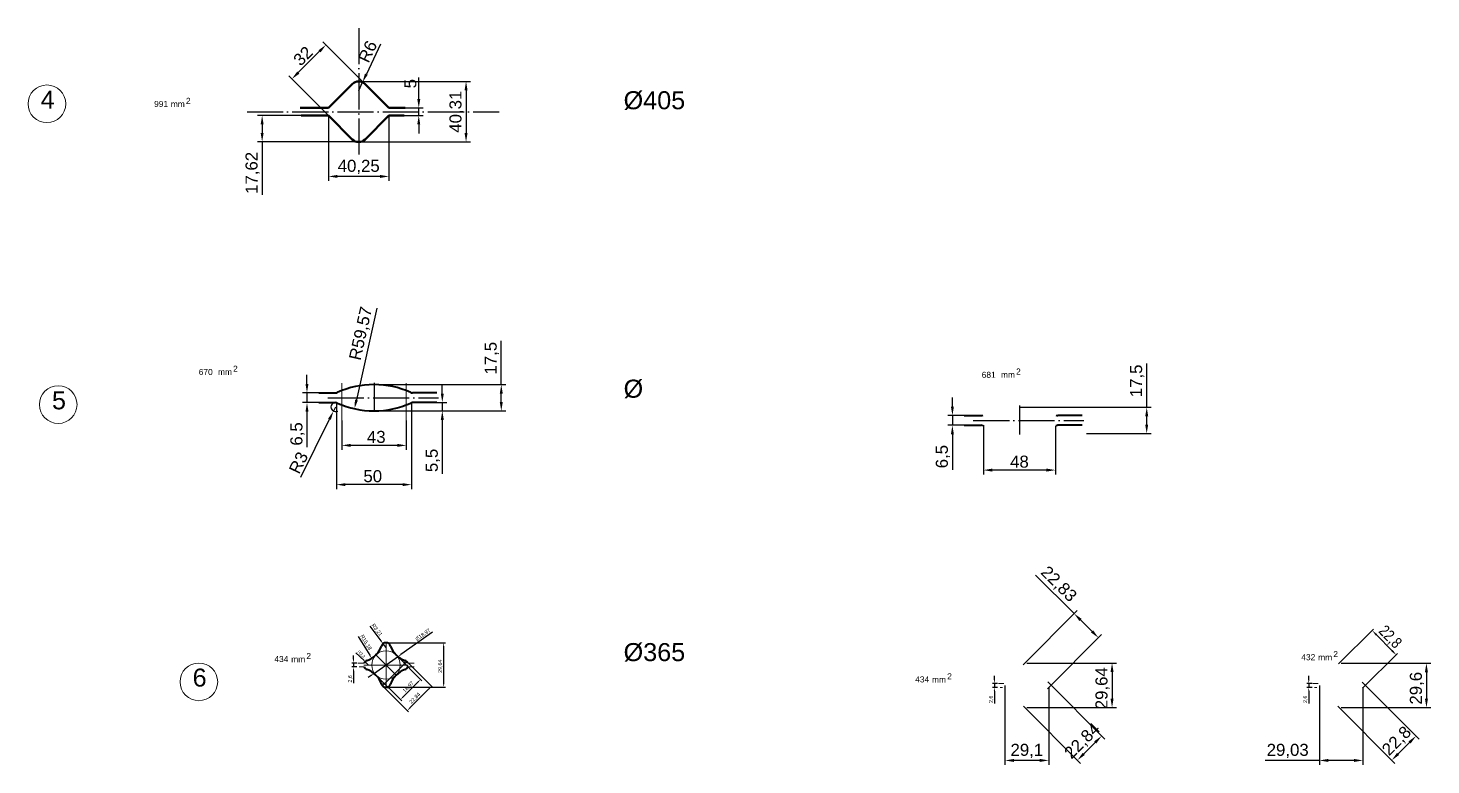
# Model space of a CAD drawing. Header units: millimetres. Extents: x 1526 to 31626, y -4643 to 9189.
# Drawn here: x 8174 to 9107, y 1146 to 1636 of the extents above; entities that cross this region are included whole.
import ezdxf

# ---------------------------------------------------------------- set-up
doc = ezdxf.new("R2010")
doc.units = ezdxf.units.MM
doc.linetypes.add('ACAD_ISO04W100', pattern=[30, 24, -3, 0, -3])
for name, color, linetype, lineweight in [('контурная', 7, 'Continuous', 50), ('осевые', 1, 'ACAD_ISO04W100', 25), ('тонкая', 7, 'Continuous', 20), ('тонкий', 7, 'Continuous', 20)]:
    doc.layers.add(name, color=color, linetype=linetype, lineweight=lineweight)
doc.layers.add('осевая', color=4, linetype='Continuous')
doc.styles.add('s1v4', font='arial.ttf', dxfattribs={"height": 4})
doc.styles.add('s3v2.5', font='arial.ttf', dxfattribs={"width": 0.8, "height": 7.5})
doc.styles.get("Standard").update_dxf_attribs({"font": 'arial.ttf'})
doc.dimstyles.new('ISO-25', dxfattribs={"dimtxt": 2.5, "dimasz": 2.5, "dimexe": 1.25, "dimexo": 0.625, "dimtad": 1, "dimtxsty": 'Standard', "dimcen": 2.5, "dimadec": 0, "dimazin": 0, "dimtfac": 1, "dimtmove": 0, "dimatfit": 3, "dimfxl": 1, "dimarcsym": 0})
doc.dimstyles.new('s1v2', dxfattribs={"dimtxt": 2, "dimasz": 1, "dimexe": 1, "dimexo": 0, "dimgap": 0.5, "dimtad": 1, "dimtxsty": 'Standard', "dimcen": 1, "dimadec": 0, "dimazin": 0, "dimtfac": 1, "dimtix": 1, "dimtmove": 0, "dimatfit": 3, "dimfxl": 1, "dimarcsym": 0})
doc.dimstyles.new('s2v4', dxfattribs={"dimtxt": 8, "dimasz": 6, "dimexe": 3, "dimexo": 0, "dimgap": 1.5, "dimtad": 1, "dimtxsty": 'Standard', "dimcen": 2.5, "dimadec": 0, "dimazin": 0, "dimtfac": 1, "dimtmove": 0, "dimatfit": 3, "dimfxl": 1, "dimarcsym": 0})
doc.dimstyles.new('s3v2.5', dxfattribs={"dimtxt": 7.5, "dimasz": 4, "dimexe": 1.25, "dimexo": 0.625, "dimtad": 1, "dimtxsty": 's3v2.5', "dimcen": 1.5, "dimclrd": 6, "dimclre": 256, "dimclrt": 1, "dimadec": 0, "dimazin": 0, "dimtfac": 1, "dimtmove": 0, "dimatfit": 3, "dimfxl": 1, "dimlwd": -1, "dimlwe": -1, "dimarcsym": 0})

# ---------------------------------------------------------------- blocks, each defined once
blk = doc.blocks.new('*D79')
at = {"color": 0, "lineweight": -2, "transparency": 16777216}
blk.add_line((8393.78, 1231.17), (8401.35, 1218.7), dxfattribs=at)
at = {"color": 0, "transparency": 16777216}
blk.add_solid([(8401.71, 1218.92), (8401, 1218.49), (8402.65, 1216.57)], dxfattribs=at)
at = {"layer": 'Defpoints', "color": 0, "transparency": 16777216}
for p in [(8394.77, 1229.54), (8402.65, 1216.57)]:
    blk.add_point(p, dxfattribs=at)
at = {"color": 0, "lineweight": 15, "transparency": 16777216, "insert": (8398.74, 1227.11), "char_height": 2.5, "attachment_point": 5, "rotation": 301.27875}
blk.add_mtext('R15,18', dxfattribs=at)
blk = doc.blocks.new('*D80')
at = {"color": 0, "lineweight": -2, "transparency": 16777216}
for p, q in [((8401.42, 1237.96), (8408.76, 1228.27)), ((8412.21, 1223.72), (8410.27, 1226.28))]:
    blk.add_line(p, q, dxfattribs=at)
at = {"color": 0, "transparency": 16777216}
blk.add_solid([(8409.1, 1228.52), (8408.43, 1228.02), (8410.27, 1226.28)], dxfattribs=at)
at = {"layer": 'Defpoints', "color": 0, "transparency": 16777216}
for p in [(8410.27, 1226.28), (8412.21, 1223.72)]:
    blk.add_point(p, dxfattribs=at)
at = {"color": 0, "lineweight": 15, "transparency": 16777216, "insert": (8406.03, 1235.39), "char_height": 2.5, "attachment_point": 5, "rotation": 307.15777}
blk.add_mtext('R3,21', dxfattribs=at)
blk = doc.blocks.new('*D81')
at = {"color": 0, "lineweight": -2, "transparency": 16777216}
for p, q in [((8412.84, 1226.92), (8451.8, 1226.92)), ((8450.55, 1224.42), (8450.55, 1199.79)), ((8412.84, 1197.29), (8451.8, 1197.29))]:
    blk.add_line(p, q, dxfattribs=at)
at = {"color": 0, "transparency": 16777216}
for points in [[(8450.13, 1224.42), (8450.97, 1224.42), (8450.55, 1226.92)], [(8450.13, 1199.79), (8450.97, 1199.79), (8450.55, 1197.29)]]:
    blk.add_solid(points, dxfattribs=at)
at = {"layer": 'Defpoints', "color": 0, "transparency": 16777216}
for p in [(8412.21, 1226.92), (8412.22, 1197.29), (8450.55, 1197.29)]:
    blk.add_point(p, dxfattribs=at)
at = {"color": 0, "lineweight": 15, "transparency": 16777216, "insert": (8448.42, 1211.33), "char_height": 2.5, "attachment_point": 5, "rotation": 90}
blk.add_mtext('29,64', dxfattribs=at)
blk = doc.blocks.new('*D82')
at = {"color": 0, "lineweight": -2, "transparency": 16777216}
for p, q in [((8419.36, 1218.37), (8436.08, 1201.65)), ((8405.95, 1204.96), (8422.67, 1188.24)), ((8423.55, 1190.89), (8433.43, 1200.77))]:
    blk.add_line(p, q, dxfattribs=at)
at = {"color": 0, "transparency": 16777216}
for points in [[(8433.14, 1201.06), (8433.73, 1200.47), (8435.2, 1202.53)], [(8423.26, 1191.18), (8423.85, 1190.59), (8421.78, 1189.12)]]:
    blk.add_solid(points, dxfattribs=at)
at = {"layer": 'Defpoints', "color": 0, "transparency": 16777216}
for p in [(8418.92, 1218.81), (8405.51, 1205.4), (8435.2, 1202.53)]:
    blk.add_point(p, dxfattribs=at)
at = {"color": 0, "lineweight": 15, "transparency": 16777216, "insert": (8427.12, 1197.47), "char_height": 2.5, "attachment_point": 5, "rotation": 45}
blk.add_mtext('18,97', dxfattribs=at)
blk = doc.blocks.new('*D83')
at = {"color": 0, "lineweight": -2, "transparency": 16777216}
for p, q in [((8390.62, 1215.9), (8390.62, 1218.4)), ((8392.79, 1213.4), (8389.37, 1213.4)), ((8392.79, 1210.8), (8389.37, 1210.8)), ((8390.62, 1213.4), (8390.62, 1210.8)), ((8390.62, 1208.3), (8390.62, 1199.96))]:
    blk.add_line(p, q, dxfattribs=at)
at = {"color": 0, "transparency": 16777216}
for points in [[(8390.2, 1215.9), (8391.03, 1215.9), (8390.62, 1213.4)], [(8390.2, 1208.3), (8391.03, 1208.3), (8390.62, 1210.8)]]:
    blk.add_solid(points, dxfattribs=at)
at = {"layer": 'Defpoints', "color": 0, "transparency": 16777216}
for p in [(8390.62, 1210.8), (8393.41, 1213.4), (8393.41, 1210.8)]:
    blk.add_point(p, dxfattribs=at)
at = {"color": 0, "lineweight": 15, "transparency": 16777216, "insert": (8388.49, 1202.88), "char_height": 2.5, "attachment_point": 5, "rotation": 90}
blk.add_mtext('2,6', dxfattribs=at)
blk = doc.blocks.new('*D84')
at = {"color": 0, "lineweight": -2, "transparency": 16777216}
for p, q in [((8426.54, 1213.93), (8443.41, 1197.06)), ((8410.38, 1197.78), (8427.26, 1180.91)), ((8428.14, 1183.56), (8440.76, 1196.17))]:
    blk.add_line(p, q, dxfattribs=at)
at = {"color": 0, "transparency": 16777216}
for points in [[(8440.47, 1196.47), (8441.06, 1195.88), (8442.53, 1197.94)], [(8427.85, 1183.85), (8428.44, 1183.26), (8426.38, 1181.79)]]:
    blk.add_solid(points, dxfattribs=at)
at = {"layer": 'Defpoints', "color": 0, "transparency": 16777216}
for p in [(8426.1, 1214.38), (8409.94, 1198.22), (8442.53, 1197.94)]:
    blk.add_point(p, dxfattribs=at)
at = {"color": 0, "lineweight": 15, "transparency": 16777216, "insert": (8431.55, 1189.97), "char_height": 2.5, "attachment_point": 5, "rotation": 44.9973}
blk.add_mtext('22,84', dxfattribs=at)
blk = doc.blocks.new('*D85')
at = {"color": 0, "lineweight": -2, "transparency": 16777216}
for p, q in [((8443.14, 1233.97), (8422, 1219.03)), ((8404.47, 1206.63), (8419.96, 1217.58)), ((8402.42, 1205.19), (8400.38, 1203.75))]:
    blk.add_line(p, q, dxfattribs=at)
at = {"color": 0, "transparency": 16777216}
for points in [[(8421.76, 1219.37), (8422.24, 1218.69), (8419.96, 1217.58)], [(8402.18, 1205.53), (8402.67, 1204.85), (8404.47, 1206.63)]]:
    blk.add_solid(points, dxfattribs=at)
at = {"layer": 'Defpoints', "color": 0, "transparency": 16777216}
for p in [(8419.96, 1217.58), (8404.47, 1206.63)]:
    blk.add_point(p, dxfattribs=at)
at = {"color": 0, "lineweight": 15, "transparency": 16777216, "insert": (8436.82, 1232.16), "char_height": 2.5, "attachment_point": 5, "rotation": 35.25915}
blk.add_mtext('∅18,97', dxfattribs=at)
blk = doc.blocks.new('*D55')
at = {"layer": 'Defpoints', "color": 0, "transparency": 16777216}
for p in [(8367.43, 1393.17), (8359.62, 1386.67), (8367.43, 1386.67)]:
    blk.add_point(p, dxfattribs=at)
at = {"layer": 'тонкий', "color": 0, "lineweight": -2, "transparency": 16777216}
for p, q in [((8359.62, 1399.17), (8359.62, 1405.17)), ((8367.43, 1393.17), (8356.62, 1393.17)), ((8359.62, 1393.17), (8359.62, 1386.67)), ((8367.43, 1386.67), (8356.62, 1386.67)), ((8359.62, 1380.67), (8359.62, 1357))]:
    blk.add_line(p, q, dxfattribs=at)
at = {"layer": 'тонкий', "color": 0, "transparency": 16777216}
for points in [[(8358.62, 1399.17), (8360.62, 1399.17), (8359.62, 1393.17)], [(8358.62, 1380.67), (8360.62, 1380.67), (8359.62, 1386.67)]]:
    blk.add_solid(points, dxfattribs=at)
at = {"layer": 'тонкий', "color": 0, "transparency": 16777216, "insert": (8353.32, 1365.84), "char_height": 8, "attachment_point": 5, "rotation": 90}
blk.add_mtext('6,5', dxfattribs=at)
blk = doc.blocks.new('*D56')
at = {"layer": 'Defpoints', "color": 0, "transparency": 16777216}
for p in [(8379.2, 1386.6), (8429.24, 1386.6), (8379.2, 1332.11)]:
    blk.add_point(p, dxfattribs=at)
at = {"layer": 'тонкий', "color": 0, "lineweight": -2, "transparency": 16777216}
for p, q in [((8379.2, 1386.6), (8379.2, 1329.11)), ((8429.24, 1386.6), (8429.24, 1329.11)), ((8423.24, 1332.11), (8385.2, 1332.11))]:
    blk.add_line(p, q, dxfattribs=at)
at = {"layer": 'тонкий', "color": 0, "transparency": 16777216}
for points in [[(8385.2, 1333.11), (8385.2, 1331.11), (8379.2, 1332.11)], [(8423.24, 1333.11), (8423.24, 1331.11), (8429.24, 1332.11)]]:
    blk.add_solid(points, dxfattribs=at)
at = {"layer": 'тонкий', "color": 0, "transparency": 16777216, "insert": (8403.4, 1337.7), "char_height": 8, "attachment_point": 5}
blk.add_mtext('50', dxfattribs=at)
blk = doc.blocks.new('*D107')
at = {"layer": 'Defpoints', "color": 0, "transparency": 16777216}
for p in [(8446.03, 1386.67), (8449.66, 1386.67), (8404.22, 1381.17)]:
    blk.add_point(p, dxfattribs=at)
at = {"layer": 'тонкий', "color": 0, "lineweight": -2, "transparency": 16777216}
for p, q in [((8449.66, 1392.67), (8449.66, 1398.67)), ((8446.03, 1386.67), (8452.66, 1386.67)), ((8449.66, 1386.67), (8449.66, 1381.17)), ((8404.22, 1381.17), (8452.66, 1381.17)), ((8449.66, 1375.17), (8449.66, 1339.4))]:
    blk.add_line(p, q, dxfattribs=at)
at = {"layer": 'тонкий', "color": 0, "transparency": 16777216}
for points in [[(8448.66, 1392.67), (8450.66, 1392.67), (8449.66, 1386.67)], [(8448.66, 1375.17), (8450.66, 1375.17), (8449.66, 1381.17)]]:
    blk.add_solid(points, dxfattribs=at)
at = {"layer": 'тонкий', "color": 0, "transparency": 16777216, "insert": (8443.37, 1348.21), "char_height": 8, "attachment_point": 5, "rotation": 90}
blk.add_mtext('5,5', dxfattribs=at)
blk = doc.blocks.new('*D57')
at = {"layer": 'Defpoints', "color": 0, "transparency": 16777216}
for p in [(8404.92, 1398.67), (8488.9, 1398.67), (8448.82, 1381.17)]:
    blk.add_point(p, dxfattribs=at)
at = {"layer": 'тонкий', "color": 0, "lineweight": -2, "transparency": 16777216}
for p, q in [((8488.9, 1398.67), (8488.9, 1427.75)), ((8404.92, 1398.67), (8491.9, 1398.67)), ((8488.9, 1387.17), (8488.9, 1392.67)), ((8448.82, 1381.17), (8491.9, 1381.17))]:
    blk.add_line(p, q, dxfattribs=at)
at = {"layer": 'тонкий', "color": 0, "transparency": 16777216}
for points in [[(8487.9, 1392.67), (8489.9, 1392.67), (8488.9, 1398.67)], [(8487.9, 1387.17), (8489.9, 1387.17), (8488.9, 1381.17)]]:
    blk.add_solid(points, dxfattribs=at)
at = {"layer": 'тонкий', "color": 0, "transparency": 16777216, "insert": (8482.59, 1416.21), "char_height": 8, "attachment_point": 5, "rotation": 90}
blk.add_mtext('17,5', dxfattribs=at)
blk = doc.blocks.new('*D108')
at = {"color": 0, "lineweight": -2, "transparency": 16777216}
for p, q in [((8382.72, 1374.82), (8382.72, 1355.24)), ((8425.72, 1374.82), (8425.72, 1355.24)), ((8419.72, 1358.24), (8388.72, 1358.24))]:
    blk.add_line(p, q, dxfattribs=at)
at = {"color": 0, "transparency": 16777216}
for points in [[(8388.72, 1359.24), (8388.72, 1357.24), (8382.72, 1358.24)], [(8419.72, 1359.24), (8419.72, 1357.24), (8425.72, 1358.24)]]:
    blk.add_solid(points, dxfattribs=at)
at = {"layer": 'Defpoints', "color": 0, "transparency": 16777216}
for p in [(8382.72, 1374.82), (8425.72, 1374.82), (8382.72, 1358.24)]:
    blk.add_point(p, dxfattribs=at)
at = {"color": 0, "lineweight": 15, "transparency": 16777216, "insert": (8405.73, 1363.83), "char_height": 8, "attachment_point": 5}
blk.add_mtext('43', dxfattribs=at)
blk = doc.blocks.new('*D109')
at = {"layer": 'Defpoints', "color": 0, "transparency": 16777216}
for p in [(8378.57, 1383.67), (8377.24, 1380.98)]:
    blk.add_point(p, dxfattribs=at)
at = {"layer": 'тонкий', "color": 0, "lineweight": -2, "transparency": 16777216}
for p, q in [((8378.57, 1383.67), (8377.24, 1380.98)), ((8355.46, 1337.1), (8374.57, 1375.61))]:
    blk.add_line(p, q, dxfattribs=at)
blk.add_arc((8378.57, 1383.67), 3, 90, 300.90687, dxfattribs=at)
at = {"layer": 'тонкий', "color": 0, "transparency": 16777216}
blk.add_solid([(8373.67, 1376.05), (8375.46, 1375.16), (8377.24, 1380.98)], dxfattribs=at)
at = {"layer": 'тонкий', "color": 0, "transparency": 16777216, "insert": (8353.99, 1346.7), "char_height": 8, "attachment_point": 5, "rotation": 63.61109}
blk.add_mtext('R3', dxfattribs=at)
blk = doc.blocks.new('*D110')
at = {"layer": 'Defpoints', "color": 0, "transparency": 16777216}
for p in [(8404.22, 1440.74), (8391.21, 1382.61)]:
    blk.add_point(p, dxfattribs=at)
at = {"layer": 'тонкий', "color": 0, "lineweight": -2, "transparency": 16777216}
blk.add_line((8406.2, 1449.59), (8392.52, 1388.46), dxfattribs=at)
at = {"layer": 'тонкий', "color": 0, "transparency": 16777216}
blk.add_solid([(8391.55, 1388.68), (8393.5, 1388.25), (8391.21, 1382.61)], dxfattribs=at)
at = {"layer": 'тонкий', "color": 0, "transparency": 16777216, "insert": (8395.94, 1432.6), "char_height": 8, "attachment_point": 5, "rotation": 77.38496}
blk.add_mtext('R59,57', dxfattribs=at)
blk = doc.blocks.new('*D111')
at = {"layer": 'Defpoints', "color": 0, "transparency": 16777216}
for p in [(8398.29, 1214.33), (8400.59, 1212.1)]:
    blk.add_point(p, dxfattribs=at)
at = {"layer": 'тонкая', "color": 0, "lineweight": -2, "transparency": 16777216}
for p, q in [((8392.16, 1220.27), (8397.58, 1215.03)), ((8400.59, 1212.1), (8398.29, 1214.33))]:
    blk.add_line(p, q, dxfattribs=at)
at = {"layer": 'тонкая', "color": 0, "transparency": 16777216}
blk.add_solid([(8397.69, 1215.15), (8397.46, 1214.91), (8398.29, 1214.33)], dxfattribs=at)
at = {"layer": 'тонкая', "color": 0, "transparency": 16777216, "insert": (8395.7, 1219.22), "char_height": 2, "attachment_point": 5, "rotation": 315.90325}
blk.add_mtext('R3,2', dxfattribs=at)
blk = doc.blocks.new('*D67')
at = {"layer": 'Defpoints', "color": 0, "transparency": 16777216}
for p in [(8421.33, 1582.7), (8421.33, 1577.7), (8434, 1582.7)]:
    blk.add_point(p, dxfattribs=at)
at = {"layer": 'тонкая', "color": 0, "lineweight": -2, "transparency": 16777216}
for p, q in [((8434, 1588.7), (8434, 1603)), ((8421.33, 1582.7), (8437, 1582.7)), ((8421.33, 1577.7), (8437, 1577.7)), ((8434, 1577.7), (8434, 1582.7)), ((8434, 1571.7), (8434, 1565.7))]:
    blk.add_line(p, q, dxfattribs=at)
at = {"layer": 'тонкая', "color": 0, "transparency": 16777216}
for points in [[(8433, 1588.7), (8435, 1588.7), (8434, 1582.7)], [(8433, 1571.7), (8435, 1571.7), (8434, 1577.7)]]:
    blk.add_solid(points, dxfattribs=at)
at = {"layer": 'тонкая', "color": 0, "transparency": 16777216, "insert": (8428.43, 1598.85), "char_height": 8, "attachment_point": 5, "rotation": 90}
blk.add_mtext('5', dxfattribs=at)
blk = doc.blocks.new('*D49')
at = {"layer": 'Defpoints', "color": 0, "transparency": 16777216}
for p in [(8394.03, 1600.37), (8394.03, 1560.06), (8465.47, 1560.06)]:
    blk.add_point(p, dxfattribs=at)
at = {"layer": 'тонкая', "color": 0, "lineweight": -2, "transparency": 16777216}
for p, q in [((8394.03, 1600.37), (8468.47, 1600.37)), ((8465.47, 1594.37), (8465.47, 1566.06)), ((8394.03, 1560.06), (8468.47, 1560.06))]:
    blk.add_line(p, q, dxfattribs=at)
at = {"layer": 'тонкая', "color": 0, "transparency": 16777216}
for points in [[(8464.47, 1594.37), (8466.47, 1594.37), (8465.47, 1600.37)], [(8464.47, 1566.06), (8466.47, 1566.06), (8465.47, 1560.06)]]:
    blk.add_solid(points, dxfattribs=at)
at = {"layer": 'тонкая', "color": 0, "transparency": 16777216, "insert": (8459.16, 1580.21), "char_height": 8, "attachment_point": 5, "rotation": 90}
blk.add_mtext('40,31', dxfattribs=at)
blk = doc.blocks.new('*D72')
at = {"layer": 'Defpoints', "color": 0, "transparency": 16777216}
for p in [(8372.25, 1624.64), (8396.55, 1600.34), (8373.91, 1577.7)]:
    blk.add_point(p, dxfattribs=at)
at = {"layer": 'тонкая', "color": 0, "lineweight": -2, "transparency": 16777216}
for p, q in [((8396.55, 1600.34), (8370.13, 1626.76)), ((8353.85, 1606.24), (8368.01, 1620.39)), ((8373.91, 1577.7), (8347.49, 1604.12))]:
    blk.add_line(p, q, dxfattribs=at)
at = {"layer": 'тонкая', "color": 0, "transparency": 16777216}
for points in [[(8367.3, 1621.1), (8368.71, 1619.69), (8372.25, 1624.64)], [(8353.14, 1606.94), (8354.56, 1605.53), (8349.61, 1601.99)]]:
    blk.add_solid(points, dxfattribs=at)
at = {"layer": 'тонкая', "color": 0, "transparency": 16777216, "insert": (8356.98, 1617.27), "char_height": 8, "attachment_point": 5, "rotation": 45}
blk.add_mtext('32', dxfattribs=at)
blk = doc.blocks.new('*D73')
at = {"layer": 'Defpoints', "color": 0, "transparency": 16777216}
for p in [(8373.91, 1577.7), (8414.16, 1577.7), (8373.91, 1537.15)]:
    blk.add_point(p, dxfattribs=at)
at = {"layer": 'тонкая', "color": 0, "lineweight": -2, "transparency": 16777216}
for p, q in [((8373.91, 1577.7), (8373.91, 1534.15)), ((8414.16, 1577.7), (8414.16, 1534.15)), ((8408.16, 1537.15), (8379.91, 1537.15))]:
    blk.add_line(p, q, dxfattribs=at)
at = {"layer": 'тонкая', "color": 0, "transparency": 16777216}
for points in [[(8379.91, 1538.15), (8379.91, 1536.15), (8373.91, 1537.15)], [(8408.16, 1538.15), (8408.16, 1536.15), (8414.16, 1537.15)]]:
    blk.add_solid(points, dxfattribs=at)
at = {"layer": 'тонкая', "color": 0, "transparency": 16777216, "insert": (8394.03, 1543.46), "char_height": 8, "attachment_point": 5}
blk.add_mtext('40,25', dxfattribs=at)
blk = doc.blocks.new('*D74')
at = {"layer": 'Defpoints', "color": 0, "transparency": 16777216}
for p in [(8396.58, 1599.8), (8394.03, 1594.37)]:
    blk.add_point(p, dxfattribs=at)
at = {"layer": 'тонкая', "color": 0, "lineweight": -2, "transparency": 16777216}
for p, q in [((8408.43, 1625.05), (8399.13, 1605.23)), ((8394.03, 1594.37), (8396.58, 1599.8))]:
    blk.add_line(p, q, dxfattribs=at)
at = {"layer": 'тонкая', "color": 0, "transparency": 16777216}
blk.add_solid([(8398.23, 1605.65), (8400.04, 1604.81), (8396.58, 1599.8)], dxfattribs=at)
at = {"layer": 'тонкая', "color": 0, "transparency": 16777216, "insert": (8400, 1620.23), "char_height": 8, "attachment_point": 5, "rotation": 64.86307}
blk.add_mtext('R6', dxfattribs=at)
blk = doc.blocks.new('*D78')
at = {"layer": 'Defpoints', "color": 0, "transparency": 16777216}
for p in [(8329.78, 1577.7), (8355.75, 1577.7), (8393.54, 1560.08)]:
    blk.add_point(p, dxfattribs=at)
at = {"layer": 'тонкая', "color": 0, "lineweight": -2, "transparency": 16777216}
for p, q in [((8355.75, 1577.7), (8326.78, 1577.7)), ((8329.78, 1571.7), (8329.78, 1566.08)), ((8393.54, 1560.08), (8326.78, 1560.08)), ((8329.78, 1560.08), (8329.78, 1524.92))]:
    blk.add_line(p, q, dxfattribs=at)
at = {"layer": 'тонкая', "color": 0, "transparency": 16777216}
for points in [[(8328.78, 1571.7), (8330.78, 1571.7), (8329.78, 1577.7)], [(8328.78, 1566.08), (8330.78, 1566.08), (8329.78, 1560.08)]]:
    blk.add_solid(points, dxfattribs=at)
at = {"layer": 'тонкая', "color": 0, "transparency": 16777216, "insert": (8323.47, 1539.5), "char_height": 8, "attachment_point": 5, "rotation": 90}
blk.add_mtext('17,62', dxfattribs=at)
blk = doc.blocks.new('*D508')
at = {"layer": 'Defpoints', "color": 0, "transparency": 16777216}
for p in [(8838.6, 1213.38), (8838.6, 1183.75), (8895.3, 1183.75)]:
    blk.add_point(p, dxfattribs=at)
at = {"layer": 'тонкая', "color": 0, "lineweight": -2, "transparency": 16777216}
for p, q in [((8838.6, 1213.38), (8898.3, 1213.38)), ((8895.3, 1207.38), (8895.3, 1189.75)), ((8838.6, 1183.75), (8898.3, 1183.75))]:
    blk.add_line(p, q, dxfattribs=at)
at = {"layer": 'тонкая', "color": 0, "transparency": 16777216}
for points in [[(8894.3, 1207.38), (8896.3, 1207.38), (8895.3, 1213.38)], [(8894.3, 1189.75), (8896.3, 1189.75), (8895.3, 1183.75)]]:
    blk.add_solid(points, dxfattribs=at)
at = {"layer": 'тонкая', "color": 0, "transparency": 16777216, "insert": (8889, 1196.67), "char_height": 8, "attachment_point": 5, "rotation": 90}
blk.add_mtext('29,64', dxfattribs=at)
blk = doc.blocks.new('*D518')
at = {"color": 0, "lineweight": -2, "transparency": 16777216}
for p, q in [((8817, 1202.36), (8817, 1204.86)), ((8819.17, 1199.86), (8815.75, 1199.86)), ((8819.17, 1197.26), (8815.75, 1197.26)), ((8817, 1199.86), (8817, 1197.26)), ((8817, 1194.76), (8817, 1186.42))]:
    blk.add_line(p, q, dxfattribs=at)
at = {"color": 0, "transparency": 16777216}
for points in [[(8816.59, 1202.36), (8817.42, 1202.36), (8817, 1199.86)], [(8816.59, 1194.76), (8817.42, 1194.76), (8817, 1197.26)]]:
    blk.add_solid(points, dxfattribs=at)
at = {"layer": 'Defpoints', "color": 0, "transparency": 16777216}
for p in [(8817, 1197.26), (8819.8, 1199.86), (8819.8, 1197.26)]:
    blk.add_point(p, dxfattribs=at)
at = {"color": 0, "lineweight": 15, "transparency": 16777216, "insert": (8814.87, 1189.34), "char_height": 2.5, "attachment_point": 5, "rotation": 90}
blk.add_mtext('2,6', dxfattribs=at)
blk = doc.blocks.new('*D509')
at = {"layer": 'Defpoints', "color": 0, "transparency": 16777216}
for p in [(8852.48, 1200.84), (8836.33, 1184.68), (8888.39, 1164.92)]:
    blk.add_point(p, dxfattribs=at)
at = {"layer": 'тонкая', "color": 0, "lineweight": -2, "transparency": 16777216}
for p, q in [((8852.48, 1200.84), (8890.51, 1162.8)), ((8836.33, 1184.68), (8874.36, 1146.65)), ((8876.48, 1153.01), (8884.15, 1160.68))]:
    blk.add_line(p, q, dxfattribs=at)
at = {"layer": 'тонкая', "color": 0, "transparency": 16777216}
for points in [[(8883.44, 1161.39), (8884.86, 1159.97), (8888.39, 1164.92)], [(8875.78, 1153.72), (8877.19, 1152.3), (8872.24, 1148.77)]]:
    blk.add_solid(points, dxfattribs=at)
at = {"layer": 'тонкая', "color": 0, "transparency": 16777216, "insert": (8875.86, 1161.31), "char_height": 8, "attachment_point": 5, "rotation": 44.9973}
blk.add_mtext('22,84', dxfattribs=at)
blk = doc.blocks.new('*D519')
at = {"layer": 'Defpoints', "color": 0, "transparency": 16777216}
for p in [(8824.05, 1198.56), (8853.15, 1197.28), (8824.05, 1148.65)]:
    blk.add_point(p, dxfattribs=at)
at = {"layer": 'тонкая', "color": 0, "lineweight": -2, "transparency": 16777216}
for p, q in [((8824.05, 1198.56), (8824.05, 1145.65)), ((8853.15, 1197.28), (8853.15, 1145.65)), ((8847.15, 1148.65), (8830.05, 1148.65))]:
    blk.add_line(p, q, dxfattribs=at)
at = {"layer": 'тонкая', "color": 0, "transparency": 16777216}
for points in [[(8830.05, 1149.65), (8830.05, 1147.65), (8824.05, 1148.65)], [(8847.15, 1149.65), (8847.15, 1147.65), (8853.15, 1148.65)]]:
    blk.add_solid(points, dxfattribs=at)
at = {"layer": 'тонкая', "color": 0, "transparency": 16777216, "insert": (8838.6, 1154.95), "char_height": 8, "attachment_point": 5}
blk.add_mtext('29,1', dxfattribs=at)
blk = doc.blocks.new('*D510')
at = {"layer": 'Defpoints', "color": 0, "transparency": 16777216}
for p in [(8870.03, 1246.35), (8836.18, 1212.29), (8852.38, 1196.2)]:
    blk.add_point(p, dxfattribs=at)
at = {"layer": 'тонкая', "color": 0, "lineweight": -2, "transparency": 16777216}
for p, q in [((8870.03, 1246.35), (8844.4, 1271.82)), ((8836.18, 1212.29), (8872.14, 1248.48)), ((8881.97, 1234.49), (8874.28, 1242.12)), ((8852.38, 1196.2), (8888.34, 1232.39))]:
    blk.add_line(p, q, dxfattribs=at)
at = {"layer": 'тонкая', "color": 0, "transparency": 16777216}
for points in [[(8874.99, 1242.83), (8873.58, 1241.41), (8870.03, 1246.35)], [(8882.67, 1235.2), (8881.26, 1233.78), (8886.22, 1230.26)]]:
    blk.add_solid(points, dxfattribs=at)
at = {"layer": 'тонкая', "color": 0, "transparency": 16777216, "insert": (8859.53, 1265.67), "char_height": 8, "attachment_point": 5, "rotation": 315.18195}
blk.add_mtext('22,83', dxfattribs=at)
blk = doc.blocks.new('*D511')
at = {"layer": 'Defpoints', "color": 0, "transparency": 16777216}
for p in [(8796.88, 1378.09), (8789.07, 1371.59), (8796.88, 1371.59)]:
    blk.add_point(p, dxfattribs=at)
at = {"layer": 'тонкий', "color": 0, "lineweight": -2, "transparency": 16777216}
for p, q in [((8789.07, 1384.09), (8789.07, 1390.09)), ((8796.88, 1378.09), (8786.07, 1378.09)), ((8789.07, 1378.09), (8789.07, 1371.59)), ((8796.88, 1371.59), (8786.07, 1371.59)), ((8789.07, 1365.59), (8789.07, 1341.92))]:
    blk.add_line(p, q, dxfattribs=at)
at = {"layer": 'тонкий', "color": 0, "transparency": 16777216}
for points in [[(8788.07, 1384.09), (8790.07, 1384.09), (8789.07, 1378.09)], [(8788.07, 1365.59), (8790.07, 1365.59), (8789.07, 1371.59)]]:
    blk.add_solid(points, dxfattribs=at)
at = {"layer": 'тонкий', "color": 0, "transparency": 16777216, "insert": (8782.77, 1350.75), "char_height": 8, "attachment_point": 5, "rotation": 90}
blk.add_mtext('6,5', dxfattribs=at)
blk = doc.blocks.new('*D512')
at = {"layer": 'Defpoints', "color": 0, "transparency": 16777216}
for p in [(8834.37, 1383.58), (8918.35, 1383.58), (8878.27, 1366.09)]:
    blk.add_point(p, dxfattribs=at)
at = {"layer": 'тонкий', "color": 0, "lineweight": -2, "transparency": 16777216}
for p, q in [((8918.35, 1383.58), (8918.35, 1412.67)), ((8834.37, 1383.58), (8921.35, 1383.58)), ((8918.35, 1372.09), (8918.35, 1377.58)), ((8878.27, 1366.09), (8921.35, 1366.09))]:
    blk.add_line(p, q, dxfattribs=at)
at = {"layer": 'тонкий', "color": 0, "transparency": 16777216}
for points in [[(8917.35, 1377.58), (8919.35, 1377.58), (8918.35, 1383.58)], [(8917.35, 1372.09), (8919.35, 1372.09), (8918.35, 1366.09)]]:
    blk.add_solid(points, dxfattribs=at)
at = {"layer": 'тонкий', "color": 0, "transparency": 16777216, "insert": (8912.05, 1401.13), "char_height": 8, "attachment_point": 5, "rotation": 90}
blk.add_mtext('17,5', dxfattribs=at)
blk = doc.blocks.new('*D520')
at = {"layer": 'Defpoints', "color": 0, "transparency": 16777216}
for p in [(8809.67, 1371.59), (8857.67, 1371.14), (8809.67, 1341.78)]:
    blk.add_point(p, dxfattribs=at)
at = {"layer": 'тонкая', "color": 0, "lineweight": -2, "transparency": 16777216}
for p, q in [((8809.67, 1371.59), (8809.67, 1338.78)), ((8857.67, 1371.14), (8857.67, 1338.78)), ((8851.67, 1341.78), (8815.67, 1341.78))]:
    blk.add_line(p, q, dxfattribs=at)
at = {"layer": 'тонкая', "color": 0, "transparency": 16777216}
for points in [[(8815.67, 1342.78), (8815.67, 1340.78), (8809.67, 1341.78)], [(8851.67, 1342.78), (8851.67, 1340.78), (8857.67, 1341.78)]]:
    blk.add_solid(points, dxfattribs=at)
at = {"layer": 'тонкая', "color": 0, "transparency": 16777216, "insert": (8833.67, 1347.36), "char_height": 8, "attachment_point": 5}
blk.add_mtext('48', dxfattribs=at)
blk = doc.blocks.new('*D621')
at = {"layer": 'Defpoints', "color": 0, "transparency": 16777216}
for p in [(9047.77, 1213.36), (9047.74, 1183.77), (9104.47, 1183.77)]:
    blk.add_point(p, dxfattribs=at)
at = {"layer": 'тонкая', "color": 0, "lineweight": -2, "transparency": 16777216}
for p, q in [((9047.77, 1213.36), (9107.47, 1213.36)), ((9104.47, 1207.36), (9104.47, 1189.77)), ((9047.74, 1183.77), (9107.47, 1183.77))]:
    blk.add_line(p, q, dxfattribs=at)
at = {"layer": 'тонкая', "color": 0, "transparency": 16777216}
for points in [[(9103.47, 1207.36), (9105.47, 1207.36), (9104.47, 1213.36)], [(9103.47, 1189.77), (9105.47, 1189.77), (9104.47, 1183.77)]]:
    blk.add_solid(points, dxfattribs=at)
at = {"layer": 'тонкая', "color": 0, "transparency": 16777216, "insert": (9098.17, 1196.67), "char_height": 8, "attachment_point": 5, "rotation": 90}
blk.add_mtext('29,6', dxfattribs=at)
blk = doc.blocks.new('*D622')
at = {"color": 0, "lineweight": -2, "transparency": 16777216}
for p, q in [((9026.17, 1202.36), (9026.17, 1204.86)), ((9028.34, 1199.86), (9024.92, 1199.86)), ((9028.34, 1197.26), (9024.92, 1197.26)), ((9026.17, 1199.86), (9026.17, 1197.26)), ((9026.17, 1194.76), (9026.17, 1186.42))]:
    blk.add_line(p, q, dxfattribs=at)
at = {"color": 0, "transparency": 16777216}
for points in [[(9025.76, 1202.36), (9026.59, 1202.36), (9026.17, 1199.86)], [(9025.76, 1194.76), (9026.59, 1194.76), (9026.17, 1197.26)]]:
    blk.add_solid(points, dxfattribs=at)
at = {"layer": 'Defpoints', "color": 0, "transparency": 16777216}
for p in [(9026.17, 1197.26), (9028.97, 1199.86), (9028.97, 1197.26)]:
    blk.add_point(p, dxfattribs=at)
at = {"color": 0, "lineweight": 15, "transparency": 16777216, "insert": (9024.04, 1189.34), "char_height": 2.5, "attachment_point": 5, "rotation": 90}
blk.add_mtext('2,6', dxfattribs=at)
blk = doc.blocks.new('*D620')
at = {"layer": 'Defpoints', "color": 0, "transparency": 16777216}
for p in [(9061.62, 1200.81), (9045.5, 1184.68), (9097.54, 1164.89)]:
    blk.add_point(p, dxfattribs=at)
at = {"layer": 'тонкая', "color": 0, "lineweight": -2, "transparency": 16777216}
for p, q in [((9061.62, 1200.81), (9099.66, 1162.77)), ((9045.5, 1184.68), (9083.53, 1146.65)), ((9085.65, 1153.01), (9093.29, 1160.65))]:
    blk.add_line(p, q, dxfattribs=at)
at = {"layer": 'тонкая', "color": 0, "transparency": 16777216}
for points in [[(9092.59, 1161.36), (9094, 1159.94), (9097.54, 1164.89)], [(9084.95, 1153.72), (9086.36, 1152.3), (9081.41, 1148.77)]]:
    blk.add_solid(points, dxfattribs=at)
at = {"layer": 'тонкая', "color": 0, "transparency": 16777216, "insert": (9085.01, 1161.29), "char_height": 8, "attachment_point": 5, "rotation": 44.99751}
blk.add_mtext('22,8', dxfattribs=at)
blk = doc.blocks.new('*D623')
at = {"layer": 'Defpoints', "color": 0, "transparency": 16777216}
for p in [(9033.22, 1198.56), (9062.26, 1197.28), (9033.22, 1148.65)]:
    blk.add_point(p, dxfattribs=at)
at = {"layer": 'тонкая', "color": 0, "lineweight": -2, "transparency": 16777216}
for p, q in [((9033.22, 1198.56), (9033.22, 1145.65)), ((9062.26, 1197.28), (9062.26, 1145.65)), ((9033.22, 1148.65), (8997.09, 1148.65)), ((9056.26, 1148.65), (9039.22, 1148.65))]:
    blk.add_line(p, q, dxfattribs=at)
at = {"layer": 'тонкая', "color": 0, "transparency": 16777216}
for points in [[(9039.22, 1149.65), (9039.22, 1147.65), (9033.22, 1148.65)], [(9056.26, 1149.65), (9056.26, 1147.65), (9062.26, 1148.65)]]:
    blk.add_solid(points, dxfattribs=at)
at = {"layer": 'тонкая', "color": 0, "transparency": 16777216, "insert": (9012.16, 1154.95), "char_height": 8, "attachment_point": 5}
blk.add_mtext('29,03', dxfattribs=at)
blk = doc.blocks.new('*D624')
at = {"layer": 'Defpoints', "color": 0, "transparency": 16777216}
for p in [(9068.42, 1235.03), (9045.48, 1212.44), (9061.48, 1196.2)]:
    blk.add_point(p, dxfattribs=at)
at = {"layer": 'тонкая', "transparency": 16777216}
for p, q in [((9045.93, 1212.88), (9069.31, 1235.91)), ((9061.93, 1196.64), (9085.31, 1219.67))]:
    blk.add_line(p, q, dxfattribs=at)
at = {"layer": 'тонкая', "color": 6, "transparency": 16777216}
blk.add_line((9081.61, 1221.64), (9071.22, 1232.18), dxfattribs=at)
for points in [[(9071.7, 1232.65), (9070.75, 1231.72), (9068.42, 1235.03)], [(9082.09, 1222.11), (9081.14, 1221.17), (9084.42, 1218.79)]]:
    blk.add_solid(points, dxfattribs=at)
at = {"layer": 'тонкая', "color": 1, "transparency": 16777216, "insert": (9080.07, 1230.51), "char_height": 7.5, "attachment_point": 5, "rotation": 314.56866, "style": 's3v2.5'}
blk.add_mtext('22,8', dxfattribs=at)

msp = doc.modelspace()

# ---------------------------------------------------------------- linework, layer by layer
at = {"lineweight": 40}
for p, q in [((8367.43253, 1393.17148), (8378.56898, 1393.17148)), ((8446.03227, 1393.17148), (8429.87278, 1393.17148)), ((8367.43253, 1386.67148), (8378.56898, 1386.67148)), ((8446.03227, 1386.67148), (8429.87278, 1386.67148)), ((8796.88436, 1378.08701), (8808.02081, 1378.08701)), ((8875.4841, 1378.08701), (8859.32461, 1378.08701)), ((8796.88436, 1371.58701), (8808.02081, 1371.58701)), ((8875.4841, 1371.58701), (8859.32461, 1371.58701))]:
    msp.add_line(p, q, dxfattribs=at)
at = {"lineweight": 15}
for p, q in [((8412.21107, 1197.28344), (8412.21107, 1226.92344)), ((8412.21529, 1226.92766), (8412.21529, 1197.28766)), ((8405.50416, 1218.81457), (8418.91798, 1205.40075)), ((8409.94279, 1198.2248), (8426.09529, 1214.37577)), ((8423.82555, 1212.10624), (8424.84925, 1215.14836)), ((8393.4112, 1213.40344), (8397.66667, 1213.40344)), ((8397.66552, 1210.80603), (8394.38069, 1210.80603)), ((8397.39107, 1212.10344), (8427.03107, 1212.10344)), ((8426.76148, 1213.40344), (8431.01937, 1213.40344)), ((8426.76403, 1210.81483), (8431.01937, 1210.81612)), ((8412.21529, 1200.49708), (8409.17037, 1199.46948)), ((8819.79749, 1199.86357), (8823.19896, 1199.86357)), ((8822.40939, 1197.26615), (8820.76698, 1197.26615)), ((9028.96731, 1199.86357), (9032.36877, 1199.86357)), ((9031.57921, 1197.26615), (9029.93679, 1197.26615))]:
    msp.add_line(p, q, dxfattribs=at)
at = {"lineweight": 40}
for centre, radius, start, end in [((8378.56898, 1396.17148), 3, 270, 294.20302818), ((8404.22088, 1339.10148), 59.57, 65.79697182, 114.20302818), ((8429.87278, 1396.17148), 3, 245.79697182, 270), ((8378.56898, 1383.67148), 3, 65.79697182, 90), ((8404.22088, 1440.74148), 59.57, 245.79697182, 294.20302818), ((8429.87278, 1383.67148), 3, 90, 114.20302818), ((8808.02081, 1381.08701), 3, 270, 294.20302818), ((8859.32461, 1381.08701), 3, 245.79697182, 270), ((8808.02081, 1368.58701), 3, 65.79697182, 90), ((8859.32461, 1368.58701), 3, 90, 114.20302818), ((8394.77136, 1229.53893), 15.17847, 288.45824471, 341.55838439), ((8412.21248, 1223.71989), 3.20777, 18.57404945, 161.50612216), ((8429.65078, 1229.54737), 15.17847, 198.45824471, 251.55838439), ((8400.59494, 1212.10344), 3.20387, 108.52386792, 156.06127511), ((8423.82555, 1212.10624), 3.20974, 23.83748007, 71.40144797), ((8400.59494, 1212.10344), 3.20387, 203.88814909, 251.47613208), ((8394.77136, 1194.66795), 15.17847, 18.44161561, 71.54175529), ((8429.65921, 1194.66795), 15.17847, 108.45824471, 161.55838439), ((8423.82555, 1212.10624), 3.20974, 288.67872363, 336.27529222), ((8412.21529, 1200.49708), 3.21364, 198.6484925, 341.3515075)]:
    msp.add_arc(centre, radius, start, end, dxfattribs=at)
at = {"layer": 'контурная'}
for p, q in [((8373.87967, 1582.69835), (8389.79034, 1598.60902)), ((8414.18629, 1582.69835), (8398.27562, 1598.60902)), ((8373.87967, 1582.69835), (8355.13745, 1582.69835)), ((8373.90557, 1577.69835), (8355.74643, 1577.69835)), ((8389.79034, 1561.81358), (8373.90557, 1577.69835)), ((8398.27562, 1561.81358), (8414.16039, 1577.69835)), ((8414.16039, 1577.69835), (8424.38949, 1577.69835)), ((8414.18629, 1582.69835), (8424.99847, 1582.69835))]:
    msp.add_line(p, q, dxfattribs=at)
for centre, start, end in [((8394.03298, 1594.36638), 45, 135), ((8394.03298, 1566.05622), 225, 315)]:
    msp.add_arc(centre, 6, start, end, dxfattribs=at)
at = {"layer": 'осевая', "lineweight": 15}
for p, q in [((8412.21107, 1226.92344), (8412.21107, 1197.28344)), ((8427.03529, 1212.10766), (8397.39529, 1212.10766))]:
    msp.add_line(p, q, dxfattribs=at)
at = {"layer": 'осевые'}
for p, q in [((8394.03298, 1635.85069), (8394.03298, 1549.47215)), ((8319.72962, 1580.19835), (8487.4432, 1580.19835)), ((8404.22088, 1399.82152), (8404.22088, 1380.52148)), ((8373.5318, 1389.92148), (8447.16388, 1389.92148)), ((8833.67271, 1384.73706), (8833.67271, 1365.43701)), ((8802.98363, 1374.83701), (8876.61571, 1374.83701))]:
    msp.add_line(p, q, dxfattribs=at)
at = {"layer": 'тонкая'}
for centre in [(8186.56507, 1585.45342), (8194.09507, 1385.36514), (8287.68287, 1200.91797)]:
    msp.add_circle(centre, 12.53226, dxfattribs=at)
at = {"layer": 'тонкий'}
for p, q in [((8382.72088, 1374.82234), (8382.72088, 1399.5464)), ((8425.72088, 1374.82234), (8425.72088, 1399.5464))]:
    msp.add_line(p, q, dxfattribs=at)
msp.add_circle((8412.21107, 1212.10766), 9.485, dxfattribs=at)

# ---------------------------------------------------------------- texts
at = {"layer": 'тонкая', "style": 's1v4'}
for s, p in [('991', (8257.89895, 1583.38818)), ('2', (8279.07396, 1585.43212)), ('mm', (8269.004, 1583.28758)), ('2', (8310.46265, 1407.26322)), ('670', (8287.58474, 1405.05638)), ('mm', (8300.39268, 1405.11868)), ('681', (8808.56145, 1403.16899)), ('mm', (8821.36938, 1403.23129)), ('2', (8831.43935, 1405.37584)), ('434', (8337.90868, 1214.07952)), ('mm', (8349.1361, 1213.97892)), ('2', (8359.20606, 1216.12346)), ('432', (9021.20241, 1215.32638)), ('mm', (9032.42983, 1215.22578)), ('2', (9042.49979, 1217.37032)), ('434', (8764.29498, 1200.53964)), ('2', (8785.59235, 1202.58359)), ('mm', (8775.52239, 1200.43904))]:
    msp.add_text(s, height=4, dxfattribs=at).set_placement(p)
at = {"layer": 'тонкий', "style": 's1v4'}
for s, p in [('4', (8182.40203, 1582.30299)), ('%%C405', (8570.27966, 1581.8382)), ('%%C', (8570.27966, 1389.9572)), ('5', (8189.93203, 1382.21471)), ('%%C365', (8570.27966, 1214.70568)), ('6', (8283.51982, 1197.76754))]:
    msp.add_text(s, height=12, dxfattribs=at).set_placement(p)

# ---------------------------------------------------------------- dimensions: what is measured, and where the dimension line sits
at = {"lineweight": 15}
dim = msp.add_linear_dim(base=(8382.72088, 1358.23778), p1=(8425.72088, 1374.82234), p2=(8382.72088, 1374.82234), dimstyle='s2v4', dxfattribs=at)
dim.commit()
dim.dimension.update_dxf_attribs({"geometry": '*D108', "text_midpoint": (8405.73056, 1358.23778), "dimtype": 160})
dim = msp.add_radius_dim(center=(8394.77136, 1229.53893), mpoint=(8402.65206, 1216.56663), dimstyle='ISO-25', dxfattribs=at)
dim.commit()
dim.dimension.update_dxf_attribs({"geometry": '*D79', "text_midpoint": (8396.91905, 1226.00365), "dimtype": 164})
dim = msp.add_diameter_dim_2p(p1=(8404.4661, 1206.6322), p2=(8419.95604, 1217.58312), dimstyle='ISO-25', dxfattribs=at)
dim.commit()
dim.dimension.update_dxf_attribs({"geometry": '*D85', "text_midpoint": (8438.07585, 1230.39328), "dimtype": 163})
dim = msp.add_radius_dim(center=(8412.21248, 1223.71989), mpoint=(8410.27495, 1226.2764), dimstyle='ISO-25', dxfattribs=at)
dim.commit()
dim.dimension.update_dxf_attribs({"geometry": '*D80', "text_midpoint": (8406.03485, 1235.39317)})
for base, p1, p2, angle, picture, middle, dimtype in [((8450.55055, 1197.28766), (8412.21107, 1226.92344), (8412.21529, 1197.28766), 90, '*D81', (8450.55055, 1211.32827), 160), ((8435.19868, 1202.53386), (8405.50572, 1205.39919), (8418.91953, 1218.81301), 45, '*D82', (8428.62887, 1195.96405), 161), ((8442.52873, 1197.94077), (8409.94279, 1198.2248), (8426.09529, 1214.37577), 44.99729552, '*D84', (8433.0555, 1188.46844), 161)]:
    dim = msp.add_linear_dim(base=base, p1=p1, p2=p2, angle=angle, dimstyle='ISO-25', dxfattribs=at)
    dim.commit()
    dim.dimension.update_dxf_attribs({"geometry": picture, "text_midpoint": middle, "dimtype": dimtype})
for base, p1, p2, picture, middle in [((8390.61571, 1210.80474), (8393.4112, 1213.40344), (8393.41199, 1210.80474), '*D83', (8388.48833, 1202.88353)), ((8817.00201, 1197.26487), (8819.79749, 1199.86357), (8819.79828, 1197.26487), '*D518', (8814.87462, 1189.34365)), ((9026.17182, 1197.26487), (9028.96731, 1199.86357), (9028.96809, 1197.26487), '*D622', (9024.04443, 1189.34365))]:
    dim = msp.add_linear_dim(base=base, p1=p1, p2=p2, angle=90, dimstyle='ISO-25', dxfattribs=at)
    dim.commit()
    dim.dimension.update_dxf_attribs({"geometry": picture, "text_midpoint": middle})
at = {"layer": 'тонкая'}
dim = msp.add_aligned_dim(p1=(8373.90557, 1577.69835), p2=(8396.54593, 1600.33871), distance=34.36056, dimstyle='s2v4', override={"dimdec": 0}, dxfattribs=at)
dim.commit()
dim.dimension.update_dxf_attribs({"geometry": '*D72', "text_midpoint": (8356.97834, 1617.26594)})
for center, mpoint, dimstyle, picture, middle in [((8394.03298, 1594.36638), (8396.58168, 1599.79815), 's2v4', '*D74', (8399.99933, 1620.22874)), ((8400.59494, 1212.10344), (8398.29403, 1214.33293), 's1v2', '*D111', (8395.69548, 1219.22061))]:
    dim = msp.add_radius_dim(center=center, mpoint=mpoint, dimstyle=dimstyle, dxfattribs=at)
    dim.commit()
    dim.dimension.update_dxf_attribs({"geometry": picture, "text_midpoint": middle})
for base, p1, p2, picture, middle in [((8465.46953, 1560.05622), (8394.03298, 1600.36638), (8394.03298, 1560.05622), '*D49', (8459.16189, 1580.2113)), ((8433.99995, 1582.69835), (8421.33379, 1577.69835), (8421.33379, 1582.69835), '*D67', (8428.43174, 1598.85046))]:
    dim = msp.add_linear_dim(base=base, p1=p1, p2=p2, angle=90, dimstyle='s2v4', dxfattribs=at)
    dim.commit()
    dim.dimension.update_dxf_attribs({"geometry": picture, "text_midpoint": middle})
for base, p1, p2, angle, picture, middle, dimtype in [((8329.78112, 1577.69835), (8393.54374, 1560.0762), (8355.74643, 1577.69835), 90, '*D78', (8329.78112, 1539.49571), 160), ((8895.30389, 1183.74779), (8838.59736, 1213.38357), (8838.60158, 1183.74779), 90, '*D508', (8895.30389, 1196.67011), 160), ((9104.47371, 1183.76641), (9047.76699, 1213.36478), (9047.73856, 1183.76641), 90, '*D621', (9104.47371, 1196.67011), 160), ((8888.39365, 1164.92043), (8836.32908, 1184.68492), (8852.48158, 1200.83589), 44.99729552, '*D509', (8880.3174, 1156.84494), 161), ((9097.53572, 1164.89275), (9045.4989, 1184.68492), (9061.62348, 1200.80811), 44.99751019, '*D620', (9089.47343, 1156.83116), 161)]:
    dim = msp.add_linear_dim(base=base, p1=p1, p2=p2, angle=angle, dimstyle='s2v4', dxfattribs=at)
    dim.commit()
    dim.dimension.update_dxf_attribs({"geometry": picture, "text_midpoint": middle, "dimtype": dimtype})
for base, p1, p2, picture, middle in [((8373.90557, 1537.1549), (8414.16039, 1577.69835), (8373.90557, 1577.69835), '*D73', (8394.03298, 1543.46254)), ((8809.67271, 1341.78002), (8857.67271, 1371.1356), (8809.67271, 1371.58701), '*D520', (8833.67271, 1347.3646)), ((8824.05181, 1148.64552), (8853.15134, 1197.27728), (8824.05181, 1198.56357), '*D519', (8838.60158, 1154.95316)), ((9033.22163, 1148.64552), (9062.2555, 1197.27728), (9033.22163, 1198.56357), '*D623', (9012.15546, 1154.95316))]:
    dim = msp.add_linear_dim(base=base, p1=p1, p2=p2, dimstyle='s2v4', dxfattribs=at)
    dim.commit()
    dim.dimension.update_dxf_attribs({"geometry": picture, "text_midpoint": middle})
for p1, p2, distance, dimstyle, picture, middle in [((8852.3803, 1196.19989), (8836.18497, 1212.29268), -48.01244, 's2v4', '*D510', (8859.52963, 1265.67321)), ((9061.48445, 1196.19988), (9045.48466, 1212.44241), -32.19047, 's3v2.5', '*D624', (9080.07358, 1230.5128))]:
    dim = msp.add_aligned_dim(p1=p1, p2=p2, distance=distance, dimstyle=dimstyle, dxfattribs=at)
    dim.commit()
    dim.dimension.update_dxf_attribs({"geometry": picture, "text_midpoint": middle})
at = {"layer": 'тонкий'}
for center, mpoint, picture, middle in [((8404.22088, 1440.74148), (8391.21083, 1382.60953), '*D110', (8402.09051, 1431.2225)), ((8378.56898, 1383.67148), (8377.2356, 1380.98408), '*D109', (8358.99406, 1344.21887))]:
    dim = msp.add_radius_dim(center=center, mpoint=mpoint, dimstyle='s2v4', dxfattribs=at)
    dim.commit()
    dim.dimension.update_dxf_attribs({"geometry": picture, "text_midpoint": middle, "dimtype": 164})
for base, p1, p2, picture, middle in [((8488.90225, 1398.66702), (8448.81781, 1381.17148), (8404.92103, 1398.66702), '*D57', (8488.90225, 1416.21067)), ((8918.35408, 1383.58256), (8878.26963, 1366.08701), (8834.37286, 1383.58256), '*D512', (8918.35408, 1401.12621)), ((8449.66305, 1386.67148), (8404.22088, 1381.17148), (8446.03227, 1386.67148), '*D107', (8449.66305, 1348.20978))]:
    dim = msp.add_linear_dim(base=base, p1=p1, p2=p2, angle=90, dimstyle='s2v4', dxfattribs=at)
    dim.commit()
    dim.dimension.update_dxf_attribs({"geometry": picture, "text_midpoint": middle, "dimtype": 160})
for base, p1, p2, picture, middle in [((8359.62302, 1386.67148), (8367.43253, 1393.17148), (8367.43253, 1386.67148), '*D55', (8353.31538, 1365.83723)), ((8789.07485, 1371.58701), (8796.88436, 1378.08701), (8796.88436, 1371.58701), '*D511', (8782.76721, 1350.75277))]:
    dim = msp.add_linear_dim(base=base, p1=p1, p2=p2, angle=90, dimstyle='s2v4', dxfattribs=at)
    dim.commit()
    dim.dimension.update_dxf_attribs({"geometry": picture, "text_midpoint": middle})
dim = msp.add_linear_dim(base=(8379.19791, 1332.11413), p1=(8429.24385, 1386.60481), p2=(8379.19791, 1386.60481), dimstyle='s2v4', override={"dimdec": 0}, dxfattribs=at)
dim.commit()
dim.dimension.update_dxf_attribs({"geometry": '*D56', "text_midpoint": (8403.40153, 1332.11413), "dimtype": 160})

doc.saveas('drawing.dxf')
